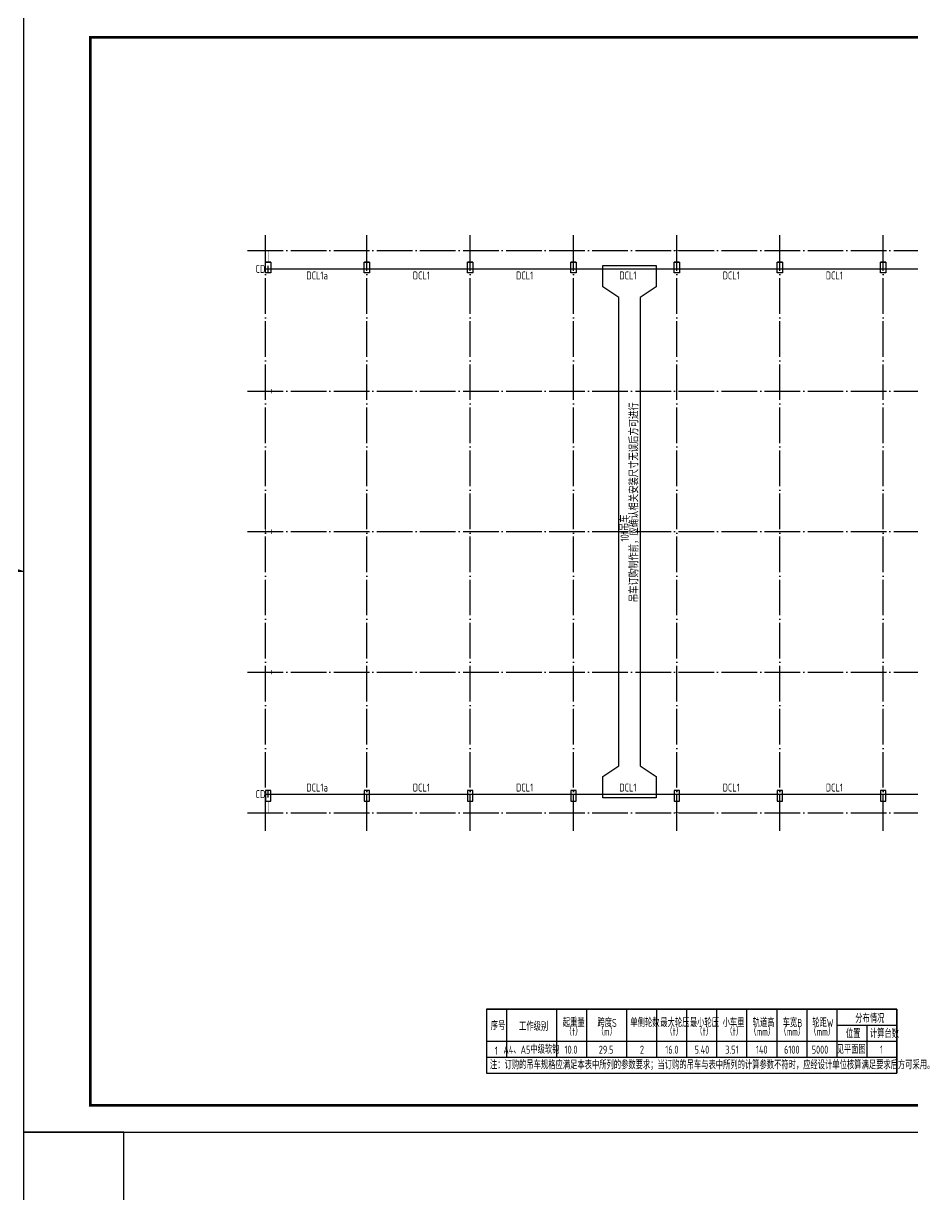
# Model space of a CAD drawing. Extents: x 9539573 to 9710259, y 1656270 to 2510207.
# Drawn here: x 9598809 to 9648755, y 2130745 to 2196545 of the extents above; entities that cross this region are included whole.
import ezdxf
from ezdxf.enums import TextEntityAlignment as Align

# ---------------------------------------------------------------- set-up
doc = ezdxf.new("R2010")
doc.units = 0
doc.header["$LTSCALE"] = 1000
doc.header["$MEASUREMENT"] = 0
for name, pattern in [('8', [38, 30, -3, 2, -3]), ('CONTINOUS', [0]), ('DASH', [0.35, 0.25, -0.1]), ('DOTE', [2.42, 2, -0.2, 0.02, -0.2])]:
    doc.linetypes.add(name, pattern=pattern)
for name, color, linetype in [('DCL', 6, 'CONTINUOUS'), ('DOTE', 8, 'DOTE'), ('PUB_TITLE', 4, 'CONTINUOUS'), ('柱', 2, 'CONTINUOUS'), ('标注文字', 3, 'CONTINUOUS')]:
    doc.layers.add(name, color=color, linetype=linetype)
doc.styles.add('TSSD_REIN', font='atssdeng.shx', dxfattribs={"width": 0.7, "bigfont": 'atssdchn.shx'})

msp = doc.modelspace()

# ---------------------------------------------------------------- hatches: boundary and pattern name
at = {"layer": '柱'}
for color, points in [(2, [(9612705, 2183790), (9612405, 2183790), (9612405, 2183758), (9612543, 2183758), (9612543, 2183172), (9612405, 2183172), (9612405, 2183140), (9612705, 2183140), (9612705, 2183172), (9612567, 2183172), (9612567, 2183758), (9612705, 2183758)]), (2, [(9618255, 2183790), (9617955, 2183790), (9617955, 2183758), (9618093, 2183758), (9618093, 2183172), (9617955, 2183172), (9617955, 2183140), (9618255, 2183140), (9618255, 2183172), (9618117, 2183172), (9618117, 2183758), (9618255, 2183758)]), (2, [(9624055, 2183790), (9623755, 2183790), (9623755, 2183758), (9623893, 2183758), (9623893, 2183172), (9623755, 2183172), (9623755, 2183140), (9624055, 2183140), (9624055, 2183172), (9623917, 2183172), (9623917, 2183758), (9624055, 2183758)]), (2, [(9629855, 2183790), (9629555, 2183790), (9629555, 2183758), (9629693, 2183758), (9629693, 2183172), (9629555, 2183172), (9629555, 2183140), (9629855, 2183140), (9629855, 2183172), (9629717, 2183172), (9629717, 2183758), (9629855, 2183758)]), (2, [(9635655, 2183790), (9635355, 2183790), (9635355, 2183758), (9635493, 2183758), (9635493, 2183172), (9635355, 2183172), (9635355, 2183140), (9635655, 2183140), (9635655, 2183172), (9635517, 2183172), (9635517, 2183758), (9635655, 2183758)]), (2, [(9641455, 2183790), (9641155, 2183790), (9641155, 2183758), (9641293, 2183758), (9641293, 2183172), (9641155, 2183172), (9641155, 2183140), (9641455, 2183140), (9641455, 2183172), (9641317, 2183172), (9641317, 2183758), (9641455, 2183758)]), (2, [(9647255, 2183790), (9646955, 2183790), (9646955, 2183758), (9647093, 2183758), (9647093, 2183172), (9646955, 2183172), (9646955, 2183140), (9647255, 2183140), (9647255, 2183172), (9647117, 2183172), (9647117, 2183758), (9647255, 2183758)]), (3, [(9612405, 2176010), (9612405, 2175770), (9612437, 2175770), (9612437, 2175878), (9612723, 2175878), (9612723, 2175770), (9612755, 2175770), (9612755, 2176010), (9612723, 2176010), (9612723, 2175902), (9612437, 2175902), (9612437, 2176010)]), (3, [(9612405, 2168110), (9612405, 2167870), (9612437, 2167870), (9612437, 2167978), (9612723, 2167978), (9612723, 2167870), (9612755, 2167870), (9612755, 2168110), (9612723, 2168110), (9612723, 2168002), (9612437, 2168002), (9612437, 2168110)]), (3, [(9612405, 2160210), (9612405, 2159970), (9612437, 2159970), (9612437, 2160078), (9612723, 2160078), (9612723, 2159970), (9612755, 2159970), (9612755, 2160210), (9612723, 2160210), (9612723, 2160102), (9612437, 2160102), (9612437, 2160210)]), (2, [(9612705, 2152190), (9612405, 2152190), (9612405, 2152222), (9612543, 2152222), (9612543, 2152808), (9612405, 2152808), (9612405, 2152840), (9612705, 2152840), (9612705, 2152808), (9612567, 2152808), (9612567, 2152222), (9612705, 2152222)]), (2, [(9618255, 2152190), (9617955, 2152190), (9617955, 2152222), (9618093, 2152222), (9618093, 2152808), (9617955, 2152808), (9617955, 2152840), (9618255, 2152840), (9618255, 2152808), (9618117, 2152808), (9618117, 2152222), (9618255, 2152222)]), (2, [(9624055, 2152190), (9623755, 2152190), (9623755, 2152222), (9623893, 2152222), (9623893, 2152808), (9623755, 2152808), (9623755, 2152840), (9624055, 2152840), (9624055, 2152808), (9623917, 2152808), (9623917, 2152222), (9624055, 2152222)]), (2, [(9629855, 2152190), (9629555, 2152190), (9629555, 2152222), (9629693, 2152222), (9629693, 2152808), (9629555, 2152808), (9629555, 2152840), (9629855, 2152840), (9629855, 2152808), (9629717, 2152808), (9629717, 2152222), (9629855, 2152222)]), (2, [(9635655, 2152190), (9635355, 2152190), (9635355, 2152222), (9635493, 2152222), (9635493, 2152808), (9635355, 2152808), (9635355, 2152840), (9635655, 2152840), (9635655, 2152808), (9635517, 2152808), (9635517, 2152222), (9635655, 2152222)]), (2, [(9641455, 2152190), (9641155, 2152190), (9641155, 2152222), (9641293, 2152222), (9641293, 2152808), (9641155, 2152808), (9641155, 2152840), (9641455, 2152840), (9641455, 2152808), (9641317, 2152808), (9641317, 2152222), (9641455, 2152222)]), (2, [(9647255, 2152190), (9646955, 2152190), (9646955, 2152222), (9647093, 2152222), (9647093, 2152808), (9646955, 2152808), (9646955, 2152840), (9647255, 2152840), (9647255, 2152808), (9647117, 2152808), (9647117, 2152222), (9647255, 2152222)])]:
    msp.add_hatch(color=color, dxfattribs=at).paths.add_polyline_path(points)

# ---------------------------------------------------------------- linework, layer by layer
at = {"layer": 'DCL', "linetype": 'DASH', "ltscale": 2, "const_width": 75}
for points in [[(9612405, 2182740), (9658605, 2182740)], [(9612405, 2153240), (9658605, 2153240)]]:
    msp.add_lwpolyline(points, dxfattribs=at)
at = {"layer": 'DCL', "ltscale": 0.05}
for points in [[(9612405, 2183140), (9612705, 2183140), (9612705, 2182540), (9612405, 2182540)], [(9617955, 2183140), (9618255, 2183140), (9618255, 2182540), (9617955, 2182540)], [(9623755, 2183140), (9624055, 2183140), (9624055, 2182540), (9623755, 2182540)], [(9629555, 2183140), (9629855, 2183140), (9629855, 2182540), (9629555, 2182540)], [(9633451.9, 2154840), (9634352, 2154240), (9634352, 2153040), (9631351.9, 2153040), (9631351.9, 2154240), (9632251.9, 2154840), (9632251.9, 2181140), (9631351.9, 2181740), (9631351.9, 2182940), (9634352, 2182940), (9634352, 2181740), (9633451.9, 2181140)], [(9635355, 2183140), (9635655, 2183140), (9635655, 2182540), (9635355, 2182540)], [(9641155, 2183140), (9641455, 2183140), (9641455, 2182540), (9641155, 2182540)], [(9646955, 2183140), (9647255, 2183140), (9647255, 2182540), (9646955, 2182540)], [(9612405, 2152840), (9612705, 2152840), (9612705, 2153440), (9612405, 2153440)], [(9617955, 2152840), (9618255, 2152840), (9618255, 2153440), (9617955, 2153440)], [(9623755, 2152840), (9624055, 2152840), (9624055, 2153440), (9623755, 2153440)], [(9629555, 2152840), (9629855, 2152840), (9629855, 2153440), (9629555, 2153440)], [(9635355, 2152840), (9635655, 2152840), (9635655, 2153440), (9635355, 2153440)], [(9641155, 2152840), (9641455, 2152840), (9641455, 2153440), (9641155, 2153440)], [(9646955, 2152840), (9647255, 2152840), (9647255, 2153440), (9646955, 2153440)]]:
    msp.add_lwpolyline(points, close=True, dxfattribs=at)
at = {"layer": 'DCL', "color": 5, "ltscale": 2, "const_width": 75}
for points in [[(9612555, 2182540), (9612555, 2182940)], [(9612555, 2153440), (9612555, 2153040)]]:
    msp.add_lwpolyline(points, dxfattribs=at)
at = {"layer": 'DOTE'}
for p, q in [((9612405, 2151190), (9612405, 2184790)), ((9618105, 2151190), (9618105, 2184790)), ((9623905, 2151190), (9623905, 2184790)), ((9629705, 2151190), (9629705, 2184790)), ((9635505, 2151190), (9635505, 2184790)), ((9641305, 2151190), (9641305, 2184790)), ((9647105, 2151190), (9647105, 2184790)), ((9611405, 2183790), (9659605, 2183790)), ((9611405, 2175890), (9659605, 2175890)), ((9611405, 2167990), (9659605, 2167990)), ((9611405, 2160090), (9659605, 2160090)), ((9611405, 2152190), (9659605, 2152190))]:
    msp.add_line(p, q, dxfattribs=at)
at = {"layer": 'PUB_TITLE'}
msp.add_lwpolyline([(9598809.4, 2134257.5), (9687909.4, 2134257.5), (9687909.4, 2197257.5), (9598809.4, 2197257.5)], close=True, dxfattribs=at)
at = {"layer": 'PUB_TITLE', "const_width": 150}
msp.add_lwpolyline([(9602559.4, 2135757.5), (9686409.4, 2135757.5), (9686409.4, 2195757.5), (9602559.4, 2195757.5)], close=True, dxfattribs=at)
at = {"layer": 'PUB_TITLE', "color": 6}
msp.add_lwpolyline([(9590256.4, 2168490.2), (9598809.4, 2165757.5), (9539572.8, 2165757.5)], dxfattribs=at)
at = {"layer": 'PUB_TITLE', "color": 1}
msp.add_lwpolyline([(9598809.4, 2127945), (9604452.9, 2127945), (9604452.9, 2134257.5), (9598809.4, 2134257.5)], close=True, dxfattribs=at)
at = {"layer": '柱', "color": 2, "const_width": 5}
for points in [[(9612705, 2183790), (9612405, 2183790), (9612405, 2183758), (9612543, 2183758), (9612543, 2183172), (9612405, 2183172), (9612405, 2183140), (9612705, 2183140), (9612705, 2183172), (9612567, 2183172), (9612567, 2183758), (9612705, 2183758)], [(9618255, 2183790), (9617955, 2183790), (9617955, 2183758), (9618093, 2183758), (9618093, 2183172), (9617955, 2183172), (9617955, 2183140), (9618255, 2183140), (9618255, 2183172), (9618117, 2183172), (9618117, 2183758), (9618255, 2183758)], [(9624055, 2183790), (9623755, 2183790), (9623755, 2183758), (9623893, 2183758), (9623893, 2183172), (9623755, 2183172), (9623755, 2183140), (9624055, 2183140), (9624055, 2183172), (9623917, 2183172), (9623917, 2183758), (9624055, 2183758)], [(9629855, 2183790), (9629555, 2183790), (9629555, 2183758), (9629693, 2183758), (9629693, 2183172), (9629555, 2183172), (9629555, 2183140), (9629855, 2183140), (9629855, 2183172), (9629717, 2183172), (9629717, 2183758), (9629855, 2183758)], [(9635655, 2183790), (9635355, 2183790), (9635355, 2183758), (9635493, 2183758), (9635493, 2183172), (9635355, 2183172), (9635355, 2183140), (9635655, 2183140), (9635655, 2183172), (9635517, 2183172), (9635517, 2183758), (9635655, 2183758)], [(9641455, 2183790), (9641155, 2183790), (9641155, 2183758), (9641293, 2183758), (9641293, 2183172), (9641155, 2183172), (9641155, 2183140), (9641455, 2183140), (9641455, 2183172), (9641317, 2183172), (9641317, 2183758), (9641455, 2183758)], [(9647255, 2183790), (9646955, 2183790), (9646955, 2183758), (9647093, 2183758), (9647093, 2183172), (9646955, 2183172), (9646955, 2183140), (9647255, 2183140), (9647255, 2183172), (9647117, 2183172), (9647117, 2183758), (9647255, 2183758)], [(9612705, 2152190), (9612405, 2152190), (9612405, 2152222), (9612543, 2152222), (9612543, 2152808), (9612405, 2152808), (9612405, 2152840), (9612705, 2152840), (9612705, 2152808), (9612567, 2152808), (9612567, 2152222), (9612705, 2152222)], [(9618255, 2152190), (9617955, 2152190), (9617955, 2152222), (9618093, 2152222), (9618093, 2152808), (9617955, 2152808), (9617955, 2152840), (9618255, 2152840), (9618255, 2152808), (9618117, 2152808), (9618117, 2152222), (9618255, 2152222)], [(9624055, 2152190), (9623755, 2152190), (9623755, 2152222), (9623893, 2152222), (9623893, 2152808), (9623755, 2152808), (9623755, 2152840), (9624055, 2152840), (9624055, 2152808), (9623917, 2152808), (9623917, 2152222), (9624055, 2152222)], [(9629855, 2152190), (9629555, 2152190), (9629555, 2152222), (9629693, 2152222), (9629693, 2152808), (9629555, 2152808), (9629555, 2152840), (9629855, 2152840), (9629855, 2152808), (9629717, 2152808), (9629717, 2152222), (9629855, 2152222)], [(9635655, 2152190), (9635355, 2152190), (9635355, 2152222), (9635493, 2152222), (9635493, 2152808), (9635355, 2152808), (9635355, 2152840), (9635655, 2152840), (9635655, 2152808), (9635517, 2152808), (9635517, 2152222), (9635655, 2152222)], [(9641455, 2152190), (9641155, 2152190), (9641155, 2152222), (9641293, 2152222), (9641293, 2152808), (9641155, 2152808), (9641155, 2152840), (9641455, 2152840), (9641455, 2152808), (9641317, 2152808), (9641317, 2152222), (9641455, 2152222)], [(9647255, 2152190), (9646955, 2152190), (9646955, 2152222), (9647093, 2152222), (9647093, 2152808), (9646955, 2152808), (9646955, 2152840), (9647255, 2152840), (9647255, 2152808), (9647117, 2152808), (9647117, 2152222), (9647255, 2152222)]]:
    msp.add_lwpolyline(points, close=True, dxfattribs=at)
at = {"layer": '柱', "color": 3, "const_width": 5}
for points in [[(9612405, 2176010), (9612405, 2175770), (9612437, 2175770), (9612437, 2175878), (9612723, 2175878), (9612723, 2175770), (9612755, 2175770), (9612755, 2176010), (9612723, 2176010), (9612723, 2175902), (9612437, 2175902), (9612437, 2176010)], [(9612405, 2168110), (9612405, 2167870), (9612437, 2167870), (9612437, 2167978), (9612723, 2167978), (9612723, 2167870), (9612755, 2167870), (9612755, 2168110), (9612723, 2168110), (9612723, 2168002), (9612437, 2168002), (9612437, 2168110)], [(9612405, 2160210), (9612405, 2159970), (9612437, 2159970), (9612437, 2160078), (9612723, 2160078), (9612723, 2159970), (9612755, 2159970), (9612755, 2160210), (9612723, 2160210), (9612723, 2160102), (9612437, 2160102), (9612437, 2160210)]]:
    msp.add_lwpolyline(points, close=True, dxfattribs=at)
at = {"layer": '标注文字', "color": 3, "linetype": 'CONTINOUS'}
for p, q in [((9624819.1, 2141164.9), (9647863.6, 2141164.9)), ((9647863.6, 2141164.9), (9624819.1, 2141164.9)), ((9624819.1, 2141164.9), (9624819.1, 2137567.5)), ((9647863.6, 2137567.5), (9647863.6, 2141164.9)), ((9647863.6, 2141164.9), (9647863.6, 2137567.5))]:
    msp.add_line(p, q, dxfattribs=at)
for points in [[(9625943.1, 2141164.9), (9625943.1, 2138466.8)], [(9628753.3, 2141164.9), (9628753.3, 2138466.8)], [(9630439.3, 2141164.9), (9630439.3, 2138466.8)], [(9632688.1, 2141164.9), (9632688.1, 2138466.8)], [(9634374.8, 2141164.9), (9634374.8, 2138466.8)], [(9636061.5, 2141164.9), (9636061.5, 2138466.8)], [(9637748.2, 2141164.9), (9637748.2, 2138466.8)], [(9639434.9, 2141164.9), (9639434.9, 2138466.8)], [(9641121.6, 2141164.9), (9641121.6, 2138466.8)], [(9642808.3, 2141164.9), (9642808.3, 2138466.8)], [(9644495, 2141164.9), (9644495, 2138466.8)], [(9644495, 2140265.6), (9647863.6, 2140265.6)], [(9646177.5, 2140265.6), (9646177.5, 2138466.8)], [(9624819.1, 2139366.2), (9647863.6, 2139366.2)], [(9624819.1, 2138466.8), (9647863.6, 2138466.8)], [(9624819.1, 2137567.5), (9647863.6, 2137567.5)]]:
    msp.add_lwpolyline(points, dxfattribs=at)

# ---------------------------------------------------------------- texts
at = {"layer": 'DCL', "color": 5, "ltscale": 0.05, "style": 'TSSD_REIN', "width": 0.8}
for p in [(9611848.3, 2182528), (9611848.3, 2153019.2)]:
    msp.add_text('CD', height=450, dxfattribs=at).set_placement(p)
at = {"layer": 'DCL', "ltscale": 0.05, "style": 'TSSD_REIN', "width": 0.8}
for s, p in [('DCL1a', (9614702.9, 2182158.6)), ('DCL1', (9620683, 2182158.6)), ('DCL1', (9626483, 2182158.6)), ('DCL1', (9632283, 2182158.6)), ('DCL1', (9638083, 2182158.6)), ('DCL1', (9643883, 2182158.6)), ('DCL1a', (9614702.9, 2153388.6)), ('DCL1', (9620683, 2153388.6)), ('DCL1', (9626483, 2153388.6)), ('DCL1', (9632283, 2153388.6)), ('DCL1', (9638083, 2153388.6)), ('DCL1', (9643883, 2153388.6))]:
    msp.add_text(s, height=450, dxfattribs=at).set_placement(p)
at = {"layer": 'DCL', "color": 2, "linetype": '8', "ltscale": 0.05, "style": 'TSSD_REIN', "width": 0.8}
for s, p in [('吊车订购制作前，应确认相关安装尺寸无误后方可进行', (9633346.2, 2164027.6)), ('10t吊车', (9632807.9, 2167438.2))]:
    msp.add_text(s, height=450, rotation=90, dxfattribs=at).set_placement(p)
at = {"layer": '标注文字', "color": 3, "linetype": 'CONTINOUS', "style": 'TSSD_REIN', "width": 0.7}
for s, height, p in [('序号', 449.7, (9625060.9, 2139989.9)), ('起重量', 449.7, (9629106.2, 2140176)), ('跨度S', 449.7, (9631052, 2140163.2)), ('单侧轮数', 449.7, (9632903.2, 2140163.2)), ('最大轮压', 449.7, (9634586.4, 2140163.2)), ('最小轮压', 449.7, (9636245.5, 2140163.2)), ('小车重', 449.7, (9638083.7, 2140163.2)), ('轨道高', 449.7, (9639774, 2140163.2)), ('车宽B', 449.7, (9641460.7, 2140163.2)), ('轮距W', 449.7, (9643121.6, 2140163.2)), ('分布情况', 449.7, (9645535.1, 2140401.7)), ('工作级别', 449.7, (9626650.1, 2139951)), ('（t）', 449.7, (9629215.9, 2139673.8)), ('（m）', 449.7, (9631013.7, 2139673.8)), ('（t）', 449.7, (9634871.1, 2139673.8)), ('（t）', 449.7, (9636557.8, 2139673.8)), ('（t）', 449.7, (9638244.5, 2139673.8)), ('（mm）', 449.7, (9639585.4, 2139673.8)), ('（mm）', 449.7, (9641272.1, 2139673.8)), ('（mm）', 449.7, (9642953.4, 2139673.8)), ('位置', 449.7, (9645006.8, 2139550.7)), ('计算台数', 449.7, (9646356.2, 2139550.7)), ('1', 449.7, (9625286.6, 2138603)), ('注：订购的吊车规格应满足本表中所列的参数要求；当订购的吊车与表中所列的计算参数不符时，应经设计单位核算满足要求后方可采用。', 449.701, (9625014.8, 2137792.6))]:
    msp.add_text(s, height=height, dxfattribs=at).set_placement(p)
for s, p in [('A4、A5中级软钩', (9627347.8, 2138885.8)), ('10.0', (9629569.4, 2138885.8)), ('29.5', (9631540.2, 2138885.8)), ('2', (9633552.9, 2138885.8)), ('16.0', (9635236.1, 2138885.8)), ('5.40', (9636922.8, 2138885.8)), ('3.51', (9638609.5, 2138885.8)), ('140', (9640284.9, 2138885.8)), ('6100', (9641971.6, 2138885.8)), ('5000', (9643557.1, 2138885.8)), ('见平面图', (9645306.2, 2138885.8)), ('1', (9647009.8, 2138888.8))]:
    msp.add_text(s, height=449.7, dxfattribs=at).set_placement(p, align=Align.MIDDLE_CENTER)

doc.saveas('drawing.dxf')
